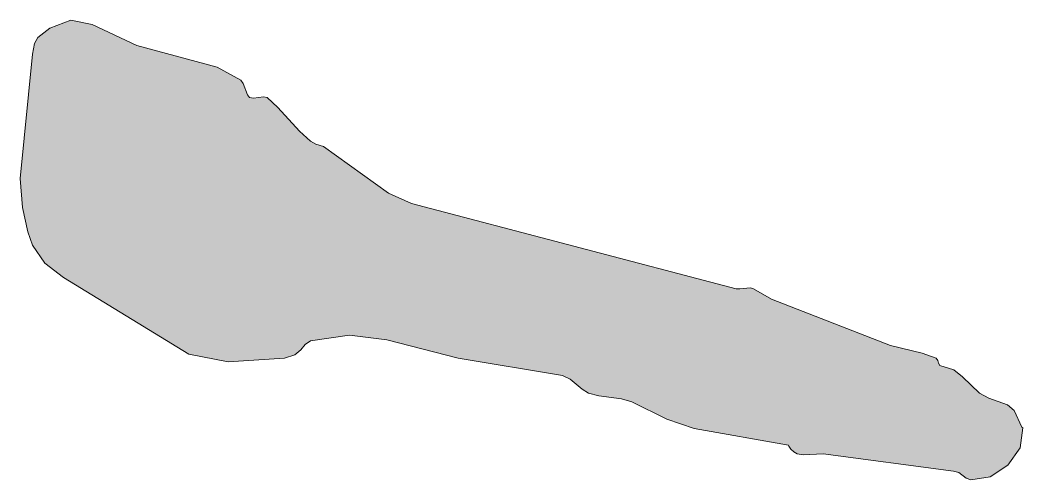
# Model space of a CAD drawing. Header units: inches. Extents: x -493 to 494, y -382 to 902.
# Drawn here: x 29.63 to 41.85, y 411.46 to 417.06 of the extents above; entities that cross this region are included whole.
import ezdxf

# ---------------------------------------------------------------- set-up
doc = ezdxf.new("R2010")
doc.units = ezdxf.units.IN
doc.header["$MEASUREMENT"] = 0
doc.layers.add('Layer 1', color=7, linetype='Continuous')

msp = doc.modelspace()

# ---------------------------------------------------------------- hatches: boundary and pattern name
at = {"layer": 'Layer 1', "true_color": 0xffffff}
h = msp.add_hatch(color=7, dxfattribs=at)
edge = h.paths.add_edge_path()
edge.add_spline(control_points=[(29.992, 416.964), (29.992, 416.964), (30.248, 417.062), (30.248, 417.062), (30.248, 417.062), (30.507, 417.006), (30.507, 417.006), (30.507, 417.006), (31.051, 416.752), (31.051, 416.752), (31.051, 416.752), (32.03, 416.488), (32.03, 416.488), (32.03, 416.488), (32.321, 416.329), (32.321, 416.329), (32.321, 416.329), (32.349, 416.287), (32.349, 416.287), (32.349, 416.287), (32.402, 416.152), (32.402, 416.152), (32.402, 416.152), (32.427, 416.117), (32.427, 416.117), (32.427, 416.117), (32.476, 416.112), (32.476, 416.112), (32.476, 416.112), (32.594, 416.128), (32.594, 416.128), (32.594, 416.128), (32.639, 416.117), (32.639, 416.117), (32.639, 416.117), (32.77, 415.997), (32.77, 415.997), (32.77, 415.997), (33.033, 415.707), (33.033, 415.707), (33.033, 415.707), (33.168, 415.587), (33.168, 415.587), (33.168, 415.587), (33.232, 415.551), (33.232, 415.551), (33.232, 415.551), (33.328, 415.52), (33.328, 415.52), (33.328, 415.52), (34.121, 414.952), (34.121, 414.952), (34.121, 414.952), (34.401, 414.825), (34.401, 414.825), (34.401, 414.825), (38.356, 413.788), (38.356, 413.788), (38.356, 413.788), (38.402, 413.785), (38.402, 413.785), (38.402, 413.785), (38.53, 413.798), (38.53, 413.798), (38.53, 413.798), (38.568, 413.788), (38.568, 413.788), (38.568, 413.788), (38.786, 413.659), (38.786, 413.659), (38.786, 413.659), (40.238, 413.096), (40.238, 413.096), (40.238, 413.096), (40.622, 413.003), (40.622, 413.003), (40.622, 413.003), (40.792, 412.94), (40.792, 412.94), (40.792, 412.94), (40.813, 412.915), (40.813, 412.915), (40.813, 412.915), (40.82, 412.881), (40.82, 412.881), (40.82, 412.881), (40.839, 412.851), (40.839, 412.851), (40.839, 412.851), (41.008, 412.798), (41.008, 412.798), (41.008, 412.798), (41.114, 412.715), (41.114, 412.715), (41.114, 412.715), (41.321, 412.517), (41.321, 412.517), (41.321, 412.517), (41.433, 412.454), (41.433, 412.454), (41.433, 412.454), (41.664, 412.373), (41.664, 412.373), (41.664, 412.373), (41.745, 412.305), (41.745, 412.305), (41.745, 412.305), (41.838, 412.101), (41.838, 412.101), (41.838, 412.101), (41.851, 412.093), (41.851, 412.093), (41.851, 412.093), (41.816, 411.848), (41.816, 411.848), (41.816, 411.848), (41.667, 411.638), (41.667, 411.638), (41.667, 411.638), (41.45, 411.497), (41.45, 411.497), (41.45, 411.497), (41.215, 411.458), (41.215, 411.458), (41.215, 411.458), (41.16, 411.478), (41.16, 411.478), (41.16, 411.478), (41.07, 411.547), (41.07, 411.547), (41.07, 411.547), (41.003, 411.564), (41.003, 411.564), (41.003, 411.564), (39.415, 411.776), (39.415, 411.776), (39.415, 411.776), (39.173, 411.766), (39.173, 411.766), (39.173, 411.766), (39.098, 411.776), (39.098, 411.776), (39.098, 411.776), (39.057, 411.799), (39.057, 411.799), (39.057, 411.799), (39.022, 411.835), (39.022, 411.835), (39.022, 411.835), (38.998, 411.868), (38.998, 411.868), (38.998, 411.868), (38.992, 411.882), (38.992, 411.882), (38.992, 411.882), (37.845, 412.086), (37.845, 412.086), (37.845, 412.086), (37.509, 412.199), (37.509, 412.199), (37.509, 412.199), (37.086, 412.411), (37.086, 412.411), (37.086, 412.411), (36.959, 412.445), (36.959, 412.445), (36.959, 412.445), (36.681, 412.482), (36.681, 412.482), (36.681, 412.482), (36.557, 412.517), (36.557, 412.517), (36.557, 412.517), (36.481, 412.563), (36.481, 412.563), (36.481, 412.563), (36.333, 412.686), (36.333, 412.686), (36.333, 412.686), (36.239, 412.729), (36.239, 412.729), (36.239, 412.729), (34.968, 412.94), (34.968, 412.94), (34.968, 412.94), (34.097, 413.167), (34.097, 413.167), (34.097, 413.167), (33.644, 413.224), (33.644, 413.224), (33.644, 413.224), (33.168, 413.152), (33.168, 413.152), (33.168, 413.152), (33.102, 413.107), (33.102, 413.107), (33.102, 413.107), (33.049, 413.043), (33.049, 413.043), (33.049, 413.043), (32.977, 412.981), (32.977, 412.981), (32.977, 412.981), (32.851, 412.94), (32.851, 412.94), (32.851, 412.94), (32.166, 412.898), (32.166, 412.898), (32.166, 412.898), (31.686, 412.992), (31.686, 412.992), (31.686, 412.992), (30.157, 413.924), (30.157, 413.924), (30.157, 413.924), (29.932, 414.1), (29.932, 414.1), (29.932, 414.1), (29.78, 414.317), (29.78, 414.317), (29.78, 414.317), (29.726, 414.483), (29.726, 414.483), (29.726, 414.483), (29.661, 414.777), (29.661, 414.777), (29.661, 414.777), (29.629, 415.132), (29.629, 415.132), (29.629, 415.132), (29.78, 416.646), (29.78, 416.646), (29.78, 416.646), (29.807, 416.775), (29.807, 416.775), (29.807, 416.775), (29.847, 416.849), (29.847, 416.849), (29.847, 416.849), (29.992, 416.964), (29.992, 416.964), (29.992, 416.964), (29.992, 416.964), (29.992, 416.964), (29.992, 416.964), (29.992, 416.964), (29.992, 416.964)], knot_values=[0, 0, 0, 0, 1, 1, 1, 2, 2, 2, 3, 3, 3, 4, 4, 4, 5, 5, 5, 6, 6, 6, 7, 7, 7, 8, 8, 8, 9, 9, 9, 10, 10, 10, 11, 11, 11, 12, 12, 12, 13, 13, 13, 14, 14, 14, 15, 15, 15, 16, 16, 16, 17, 17, 17, 18, 18, 18, 19, 19, 19, 20, 20, 20, 21, 21, 21, 22, 22, 22, 23, 23, 23, 24, 24, 24, 25, 25, 25, 26, 26, 26, 27, 27, 27, 28, 28, 28, 29, 29, 29, 30, 30, 30, 31, 31, 31, 32, 32, 32, 33, 33, 33, 34, 34, 34, 35, 35, 35, 36, 36, 36, 37, 37, 37, 38, 38, 38, 39, 39, 39, 40, 40, 40, 41, 41, 41, 42, 42, 42, 43, 43, 43, 44, 44, 44, 45, 45, 45, 46, 46, 46, 47, 47, 47, 48, 48, 48, 49, 49, 49, 50, 50, 50, 51, 51, 51, 52, 52, 52, 53, 53, 53, 54, 54, 54, 55, 55, 55, 56, 56, 56, 57, 57, 57, 58, 58, 58, 59, 59, 59, 60, 60, 60, 61, 61, 61, 62, 62, 62, 63, 63, 63, 64, 64, 64, 65, 65, 65, 66, 66, 66, 67, 67, 67, 68, 68, 68, 69, 69, 69, 70, 70, 70, 71, 71, 71, 72, 72, 72, 73, 73, 73, 74, 74, 74, 75, 75, 75, 76, 76, 76, 77, 77, 77, 78, 78, 78, 79, 79, 79, 80, 80, 80, 81, 81, 81, 82, 82, 82, 82], degree=3, periodic=1)

# ---------------------------------------------------------------- linework, layer by layer
at = {"layer": 'Layer 1', "lineweight": 0}
msp.add_open_spline([(29.992, 416.964), (29.992, 416.964), (30.248, 417.062), (30.248, 417.062), (30.248, 417.062), (30.507, 417.006), (30.507, 417.006), (30.507, 417.006), (31.051, 416.752), (31.051, 416.752), (31.051, 416.752), (32.03, 416.488), (32.03, 416.488), (32.03, 416.488), (32.321, 416.329), (32.321, 416.329), (32.321, 416.329), (32.349, 416.287), (32.349, 416.287), (32.349, 416.287), (32.402, 416.152), (32.402, 416.152), (32.402, 416.152), (32.427, 416.117), (32.427, 416.117), (32.427, 416.117), (32.476, 416.112), (32.476, 416.112), (32.476, 416.112), (32.594, 416.128), (32.594, 416.128), (32.594, 416.128), (32.639, 416.117), (32.639, 416.117), (32.639, 416.117), (32.77, 415.997), (32.77, 415.997), (32.77, 415.997), (33.033, 415.707), (33.033, 415.707), (33.033, 415.707), (33.168, 415.587), (33.168, 415.587), (33.168, 415.587), (33.232, 415.551), (33.232, 415.551), (33.232, 415.551), (33.328, 415.52), (33.328, 415.52), (33.328, 415.52), (34.121, 414.952), (34.121, 414.952), (34.121, 414.952), (34.401, 414.825), (34.401, 414.825), (34.401, 414.825), (38.356, 413.788), (38.356, 413.788), (38.356, 413.788), (38.402, 413.785), (38.402, 413.785), (38.402, 413.785), (38.53, 413.798), (38.53, 413.798), (38.53, 413.798), (38.568, 413.788), (38.568, 413.788), (38.568, 413.788), (38.786, 413.659), (38.786, 413.659), (38.786, 413.659), (40.238, 413.096), (40.238, 413.096), (40.238, 413.096), (40.622, 413.003), (40.622, 413.003), (40.622, 413.003), (40.792, 412.94), (40.792, 412.94), (40.792, 412.94), (40.813, 412.915), (40.813, 412.915), (40.813, 412.915), (40.82, 412.881), (40.82, 412.881), (40.82, 412.881), (40.839, 412.851), (40.839, 412.851), (40.839, 412.851), (41.008, 412.798), (41.008, 412.798), (41.008, 412.798), (41.114, 412.715), (41.114, 412.715), (41.114, 412.715), (41.321, 412.517), (41.321, 412.517), (41.321, 412.517), (41.433, 412.454), (41.433, 412.454), (41.433, 412.454), (41.664, 412.373), (41.664, 412.373), (41.664, 412.373), (41.745, 412.305), (41.745, 412.305), (41.745, 412.305), (41.838, 412.101), (41.838, 412.101), (41.838, 412.101), (41.851, 412.093), (41.851, 412.093), (41.851, 412.093), (41.816, 411.848), (41.816, 411.848), (41.816, 411.848), (41.667, 411.638), (41.667, 411.638), (41.667, 411.638), (41.45, 411.497), (41.45, 411.497), (41.45, 411.497), (41.215, 411.458), (41.215, 411.458), (41.215, 411.458), (41.16, 411.478), (41.16, 411.478), (41.16, 411.478), (41.07, 411.547), (41.07, 411.547), (41.07, 411.547), (41.003, 411.564), (41.003, 411.564), (41.003, 411.564), (39.415, 411.776), (39.415, 411.776), (39.415, 411.776), (39.173, 411.766), (39.173, 411.766), (39.173, 411.766), (39.098, 411.776), (39.098, 411.776), (39.098, 411.776), (39.057, 411.799), (39.057, 411.799), (39.057, 411.799), (39.022, 411.835), (39.022, 411.835), (39.022, 411.835), (38.998, 411.868), (38.998, 411.868), (38.998, 411.868), (38.992, 411.882), (38.992, 411.882), (38.992, 411.882), (37.845, 412.086), (37.845, 412.086), (37.845, 412.086), (37.509, 412.199), (37.509, 412.199), (37.509, 412.199), (37.086, 412.411), (37.086, 412.411), (37.086, 412.411), (36.959, 412.445), (36.959, 412.445), (36.959, 412.445), (36.681, 412.482), (36.681, 412.482), (36.681, 412.482), (36.557, 412.517), (36.557, 412.517), (36.557, 412.517), (36.481, 412.563), (36.481, 412.563), (36.481, 412.563), (36.333, 412.686), (36.333, 412.686), (36.333, 412.686), (36.239, 412.729), (36.239, 412.729), (36.239, 412.729), (34.968, 412.94), (34.968, 412.94), (34.968, 412.94), (34.097, 413.167), (34.097, 413.167), (34.097, 413.167), (33.644, 413.224), (33.644, 413.224), (33.644, 413.224), (33.168, 413.152), (33.168, 413.152), (33.168, 413.152), (33.102, 413.107), (33.102, 413.107), (33.102, 413.107), (33.049, 413.043), (33.049, 413.043), (33.049, 413.043), (32.977, 412.981), (32.977, 412.981), (32.977, 412.981), (32.851, 412.94), (32.851, 412.94), (32.851, 412.94), (32.166, 412.898), (32.166, 412.898), (32.166, 412.898), (31.686, 412.992), (31.686, 412.992), (31.686, 412.992), (30.157, 413.924), (30.157, 413.924), (30.157, 413.924), (29.932, 414.1), (29.932, 414.1), (29.932, 414.1), (29.78, 414.317), (29.78, 414.317), (29.78, 414.317), (29.726, 414.483), (29.726, 414.483), (29.726, 414.483), (29.661, 414.777), (29.661, 414.777), (29.661, 414.777), (29.629, 415.132), (29.629, 415.132), (29.629, 415.132), (29.78, 416.646), (29.78, 416.646), (29.78, 416.646), (29.807, 416.775), (29.807, 416.775), (29.807, 416.775), (29.847, 416.849), (29.847, 416.849), (29.847, 416.849), (29.992, 416.964), (29.992, 416.964), (29.992, 416.964), (29.992, 416.964), (29.992, 416.964), (29.992, 416.964), (29.992, 416.964), (29.992, 416.964)], degree=3, knots=[0, 0, 0, 0, 1, 1, 1, 2, 2, 2, 3, 3, 3, 4, 4, 4, 5, 5, 5, 6, 6, 6, 7, 7, 7, 8, 8, 8, 9, 9, 9, 10, 10, 10, 11, 11, 11, 12, 12, 12, 13, 13, 13, 14, 14, 14, 15, 15, 15, 16, 16, 16, 17, 17, 17, 18, 18, 18, 19, 19, 19, 20, 20, 20, 21, 21, 21, 22, 22, 22, 23, 23, 23, 24, 24, 24, 25, 25, 25, 26, 26, 26, 27, 27, 27, 28, 28, 28, 29, 29, 29, 30, 30, 30, 31, 31, 31, 32, 32, 32, 33, 33, 33, 34, 34, 34, 35, 35, 35, 36, 36, 36, 37, 37, 37, 38, 38, 38, 39, 39, 39, 40, 40, 40, 41, 41, 41, 42, 42, 42, 43, 43, 43, 44, 44, 44, 45, 45, 45, 46, 46, 46, 47, 47, 47, 48, 48, 48, 49, 49, 49, 50, 50, 50, 51, 51, 51, 52, 52, 52, 53, 53, 53, 54, 54, 54, 55, 55, 55, 56, 56, 56, 57, 57, 57, 58, 58, 58, 59, 59, 59, 60, 60, 60, 61, 61, 61, 62, 62, 62, 63, 63, 63, 64, 64, 64, 65, 65, 65, 66, 66, 66, 67, 67, 67, 68, 68, 68, 69, 69, 69, 70, 70, 70, 71, 71, 71, 72, 72, 72, 73, 73, 73, 74, 74, 74, 75, 75, 75, 76, 76, 76, 77, 77, 77, 78, 78, 78, 79, 79, 79, 80, 80, 80, 81, 81, 81, 82, 82, 82, 82], dxfattribs=at)

doc.saveas('drawing.dxf')
